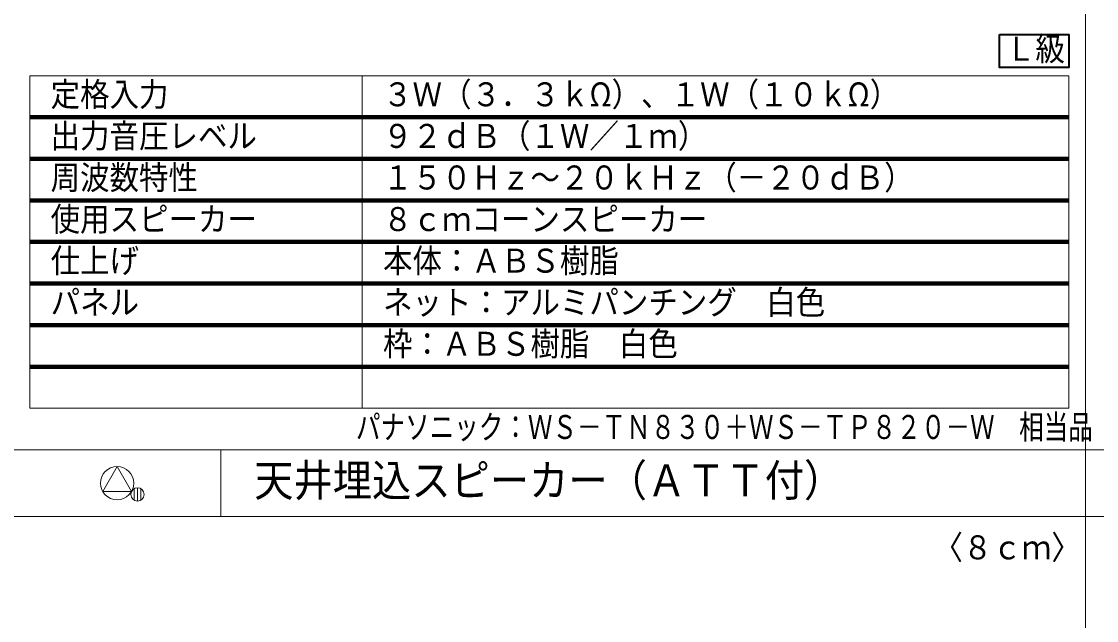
# Model space of a CAD drawing. Units: millimetres on the paper. Extents: x -1226 to 1226, y -319 to 241.
# Drawn here: x -128 to 1.3, y -177.5 to -105.5 of the extents above; entities that cross this region are included whole.
import ezdxf
from ezdxf.enums import TextEntityAlignment as Align

# ---------------------------------------------------------------- set-up
doc = ezdxf.new("R2010")
doc.units = ezdxf.units.MM
for name, color, linetype, lineweight in [('0-2_Defpoints', 2, 'Continuous', 80), ('0-5_gaikei', 1, 'Continuous', 80), ('0-7_waku', 7, 'Continuous', 20), ('0-A_SYSTEM', 7, 'Continuous', 20)]:
    doc.layers.add(name, color=color, linetype=linetype, lineweight=lineweight)
doc.layers.add('0-6_moji1', color=1, linetype='Continuous')
doc.styles.add('ＭＳ ゴシック', font='')
doc.styles.get('ＭＳ ゴシック').set_extended_font_data('MS Gothic')

msp = doc.modelspace()

# ---------------------------------------------------------------- linework, layer by layer
at = {"layer": '0-2_Defpoints', "lineweight": 40}
msp.add_lwpolyline([(-10.321, -107.024), (-2, -107.024), (-2, -110.991), (-10.321, -110.991)], close=True, dxfattribs=at)
at = {"layer": '0-5_gaikei', "color": 4, "lineweight": 9}
for p, q in [((-127, -151.991), (-127, -111.991)), ((-127, -111.991), (-2, -111.991)), ((-87, -151.991), (-87, -111.991)), ((-2, -151.991), (-2, -111.991)), ((-127, -151.991), (-2, -151.991))]:
    msp.add_line(p, q, dxfattribs=at)
at = {"layer": '0-5_gaikei'}
for p, q in [((-2, -116.991), (-127, -116.991)), ((-2, -121.991), (-127, -121.991)), ((-2, -126.991), (-127, -126.991)), ((-127, -131.991), (-2, -131.991)), ((-127, -136.991), (-2, -136.991)), ((-127, -141.991), (-2, -141.991)), ((-127, -146.991), (-2, -146.991))]:
    msp.add_line(p, q, dxfattribs=at)
at = {"layer": '0-7_waku'}
for p, q in [((-114.439, -163.041), (-114.439, -161.656)), ((-114.039, -163.149), (-114.039, -161.548)), ((-113.639, -163.042), (-113.639, -161.656)), ((-113.239, -162.366), (-113.239, -162.331))]:
    msp.add_line(p, q, dxfattribs=at)
msp.add_lwpolyline([(-116.5, -158.991), (-118.232, -161.991), (-114.768, -161.991)], close=True, dxfattribs=at)
for centre, radius in [((-116.5, -160.991), 2), ((-114.039, -162.349), 0.8)]:
    msp.add_circle(centre, radius, dxfattribs=at)
at = {"layer": '0-A_SYSTEM'}
for p, q in [((0, 203.009), (0, -276.991)), ((-258, -156.991), (387, -156.991)), ((-104, -156.991), (-104, -164.991)), ((-258, -164.991), (387, -164.991))]:
    msp.add_line(p, q, dxfattribs=at)

# ---------------------------------------------------------------- texts
at = {"layer": '0-2_Defpoints', "style": 'ＭＳ ゴシック', "width": 0.9}
for s, height, p in [('Ｌ級', 2.889, (-9.56, -111.063)), ('定格入力', 2.889, (-124.5, -116.546)), ('３Ｗ（３．３ｋΩ）、１Ｗ（１０ｋΩ）', 2.889, (-84.5, -116.546)), ('出力音圧レベル', 2.889, (-124.5, -121.546)), ('９２ｄＢ（１Ｗ／１ｍ）', 2.889, (-84.5, -121.546)), ('周波数特性', 2.889, (-124.5, -126.546)), ('１５０Ｈｚ～２０ｋＨｚ（－２０ｄＢ）', 2.889, (-84.5, -126.546)), ('使用スピーカー', 2.889, (-124.5, -131.546)), ('８ｃｍコーンスピーカー', 2.889, (-84.5, -131.546)), ('仕上げ', 2.889, (-124.5, -136.546)), ('本体：ＡＢＳ樹脂', 2.889, (-84.5, -136.546)), ('パネル', 2.889, (-124.5, -141.546)), ('ネット：アルミパンチング\u3000白色', 2.889, (-84.5, -141.546)), ('枠：ＡＢＳ樹脂\u3000白色', 2.889, (-84.5, -146.546)), ('天井埋込スピーカー（ＡＴＴ付）', 3.849, (-100, -163.731)), ('〈８ｃｍ〉', 2.889, (-18.277, -171.026))]:
    msp.add_text(s, height=height, dxfattribs=at).set_placement(p, align=Align.BOTTOM_LEFT)
at = {"layer": '0-6_moji1', "style": 'ＭＳ ゴシック', "width": 0.75}
msp.add_text('パナソニック：ＷＳ－ＴＮ８３０＋ＷＳ－ＴＰ８２０－Ｗ\u3000相当品', height=2.889, dxfattribs=at).set_placement((-87.76, -156.546), align=Align.BOTTOM_LEFT)

doc.saveas('drawing.dxf')
